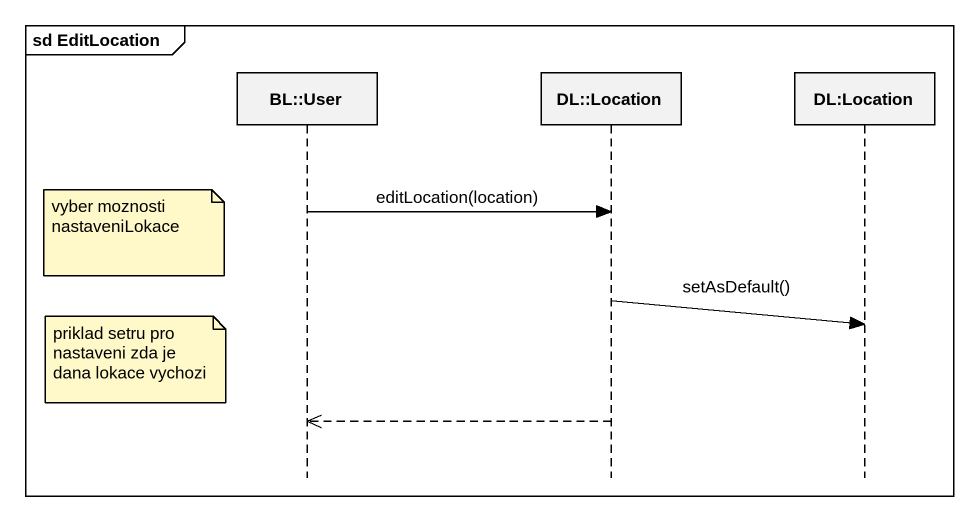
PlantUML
@startuml
mainframe sd EditLocation
hide footbox
participant "BL::User" as BL_User
participant "DL::Location" as DL_Location
participant "DL:Location" as DL_Location_2

BL_User -> DL_Location : editLocation(location)
note left of BL_User : vyber moznosti nastaveniLokace
DL_Location -> DL_Location_2 : setAsDefault()
note left of BL_User : priklad setru pro nastaveni zda je dana lokace vychozi
DL_Location -->> BL_User
@enduml
